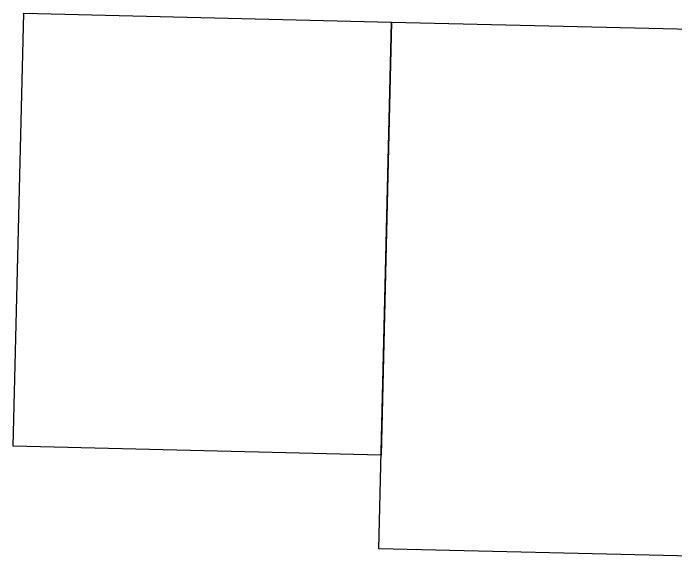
# Model space of a CAD drawing. Header units: metres. Extents: x 349851 to 356508, y 5081209 to 5089964.
# Drawn here: x 349851 to 352683, y 5085830 to 5088154 of the extents above; entities that cross this region are included whole.
import ezdxf

# ---------------------------------------------------------------- set-up
doc = ezdxf.new("R2010")
doc.units = ezdxf.units.M

msp = doc.modelspace()

# ---------------------------------------------------------------- linework, layer by layer
at = {"layer": 'LIC_15636'}
for p, q in [((349850.92, 5086302.6), (349895.88, 5088154.33)), ((349895.88, 5088154.33), (351467.98, 5088116.34)), ((351467.98, 5088116.34), (351423.48, 5086264.62)), ((351423.48, 5086264.62), (349850.92, 5086302.6))]:
    msp.add_line(p, q, dxfattribs=at)
at = {"layer": 'LIC_17717'}
for p, q in [((351413.84, 5085863.41), (351467.98, 5088116.34)), ((351467.98, 5088116.34), (352894.83, 5088082.21)), ((352857.26, 5085829.7), (351413.84, 5085863.41))]:
    msp.add_line(p, q, dxfattribs=at)

doc.saveas('drawing.dxf')
